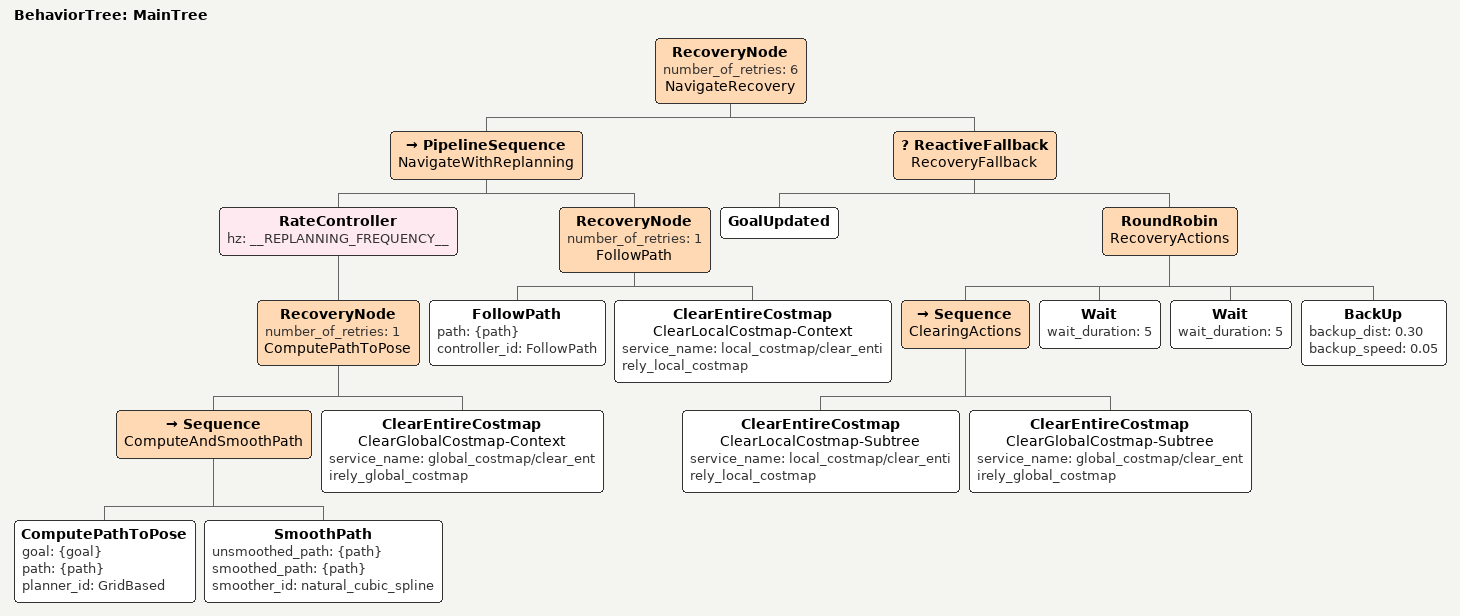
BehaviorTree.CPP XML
<root main_tree_to_execute="MainTree">
  <BehaviorTree ID="MainTree">
    <RecoveryNode number_of_retries="6" name="NavigateRecovery">
      <PipelineSequence name="NavigateWithReplanning">
        <RateController hz="__REPLANNING_FREQUENCY__">
          <RecoveryNode number_of_retries="1" name="ComputePathToPose">
            <Sequence name="ComputeAndSmoothPath">
              <ComputePathToPose goal="{goal}" path="{path}" planner_id="GridBased"/>
              <SmoothPath unsmoothed_path="{path}" smoothed_path="{path}" smoother_id="natural_cubic_spline"/>
            </Sequence>
            <ClearEntireCostmap name="ClearGlobalCostmap-Context" service_name="global_costmap/clear_entirely_global_costmap"/>
          </RecoveryNode>
        </RateController>
        <RecoveryNode number_of_retries="1" name="FollowPath">
          <FollowPath path="{path}" controller_id="FollowPath"/>
          <ClearEntireCostmap name="ClearLocalCostmap-Context" service_name="local_costmap/clear_entirely_local_costmap"/>
        </RecoveryNode>
      </PipelineSequence>
      <ReactiveFallback name="RecoveryFallback">
        <GoalUpdated/>
        <RoundRobin name="RecoveryActions">
          <Sequence name="ClearingActions">
            <ClearEntireCostmap name="ClearLocalCostmap-Subtree" service_name="local_costmap/clear_entirely_local_costmap"/>
            <ClearEntireCostmap name="ClearGlobalCostmap-Subtree" service_name="global_costmap/clear_entirely_global_costmap"/>
          </Sequence>
          <Wait wait_duration="5"/>
          <Wait wait_duration="5"/>
          <BackUp backup_dist="0.30" backup_speed="0.05"/>
        </RoundRobin>
      </ReactiveFallback>
    </RecoveryNode>
  </BehaviorTree>
</root>
